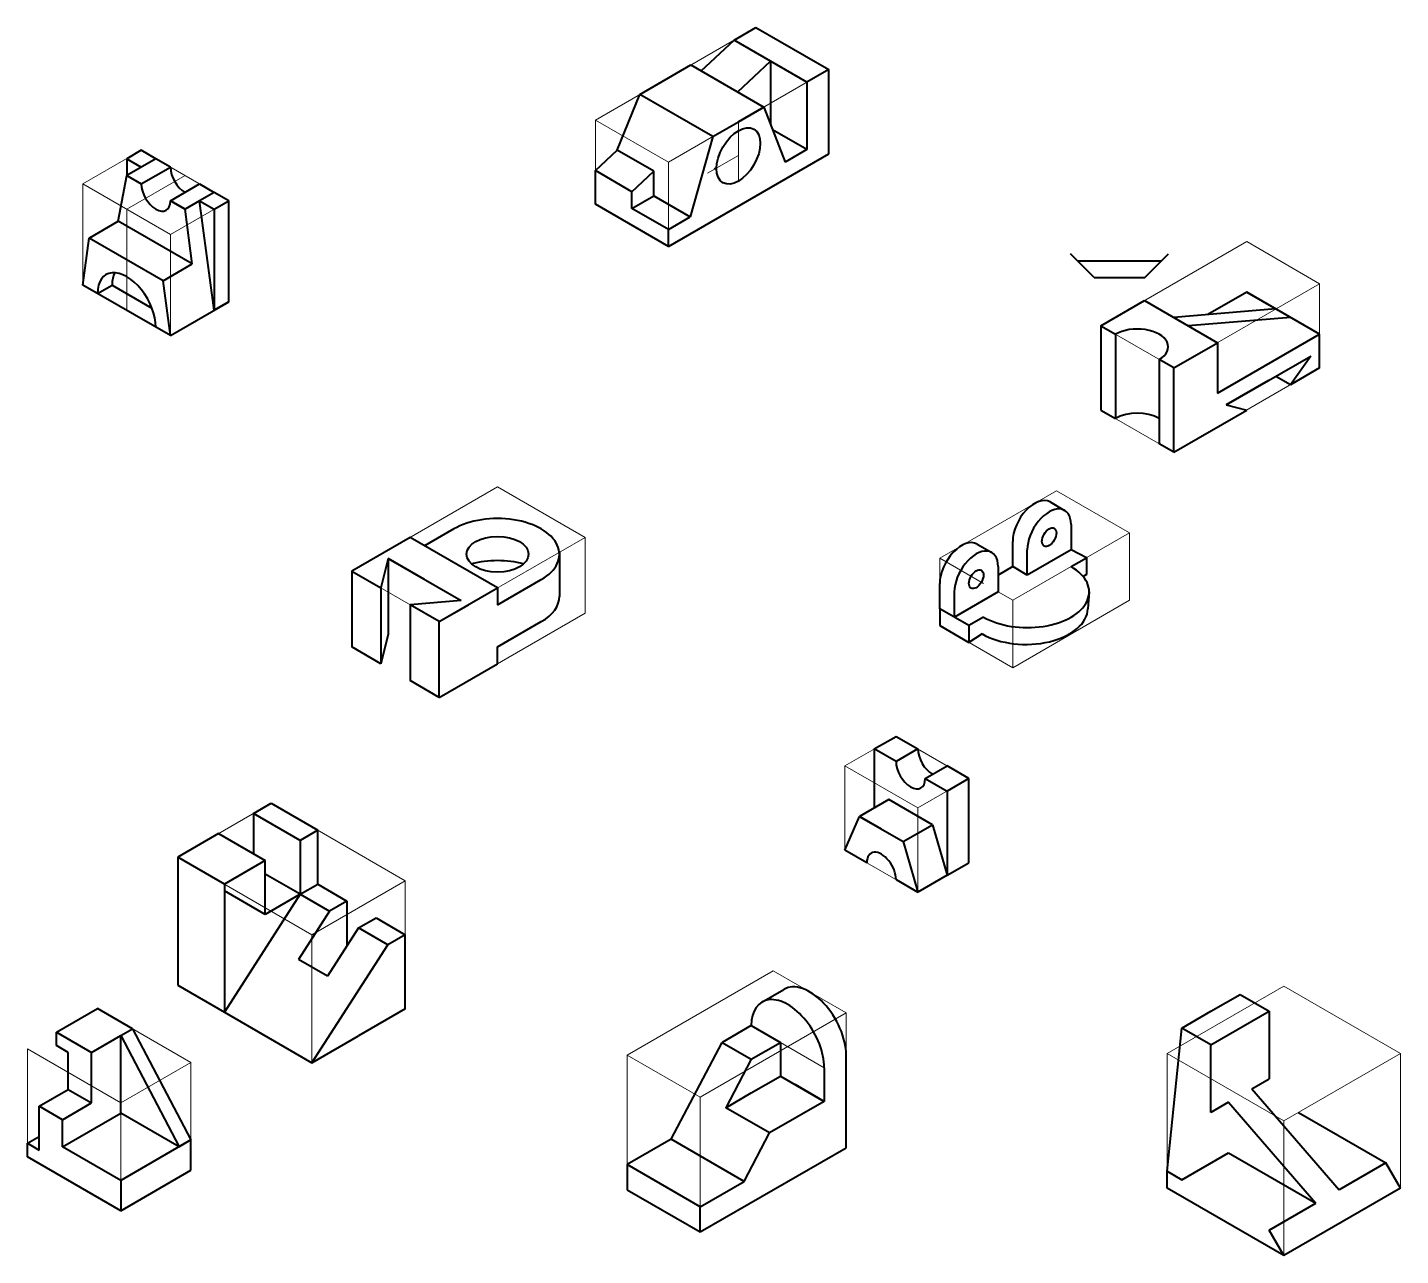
# Model space of a CAD drawing. Header units: millimetres. Extents: x 172 to 6451, y -595 to 608.
# Drawn here: x 1664 to 2479, y -546 to 183 of the extents above; entities that cross this region are included whole.
import ezdxf

# ---------------------------------------------------------------- set-up
doc = ezdxf.new("R2010")
doc.units = ezdxf.units.MM
doc.header["$LTSCALE"] = 10
doc.linetypes.add('CENTER2', pattern=[28.575, 19.05, -3.175, 3.175, -3.175])
for name, color, linetype, lineweight in [('Centre', 1, 'CENTER2', 20), ('Object', 2, 'Continuous', 40), ('Projection', 5, 'Continuous', 5)]:
    doc.layers.add(name, color=color, linetype=linetype, lineweight=lineweight)

msp = doc.modelspace()

# ---------------------------------------------------------------- linework, layer by layer
at = {"layer": 'Centre'}
for p, q in [((2085.76, 126.89), (2085.76, 106.62)), ((2085.76, 106.89), (2067.43, 96.31)), ((2085.76, 91.62), (2085.76, 106.89)), ((2085.76, 106.62), (2085.76, 91.62)), ((1722.55, 74.97), (1757.19, 94.97)), ((1722.55, 74.97), (1722.55, 14.97)), ((2348.6, 8.26), (2344.27, 10.76)), ((2348.6, 8.26), (2352.93, 5.76)), ((2425.68, -12.24), (2375.45, -41.24)), ((2093.43, -409.69), (2136.73, -434.69))]:
    msp.add_line(p, q, dxfattribs=at)
at = {"layer": 'Object'}
for p, q in [((2083.16, 175.39), (2096.15, 182.89)), ((2096.15, 182.89), (2139.45, 157.89)), ((2063.75, 157.1), (2083.16, 175.39)), ((2126.46, 150.39), (2083.16, 175.39)), ((2027.3, 143.14), (2057.61, 160.64)), ((2057.61, 160.64), (2100.92, 135.64)), ((2085.4, 144.6), (2104.81, 162.89)), ((2104.81, 162.89), (2104.81, 125.48)), ((2139.45, 157.89), (2126.46, 150.39)), ((2139.45, 107.89), (2139.45, 157.89)), ((2126.46, 150.39), (2126.46, 110.39)), ((2013.88, 110.13), (2027.3, 143.14)), ((2070.61, 118.14), (2027.3, 143.14)), ((2085.76, 126.89), (2100.92, 135.64)), ((2100.92, 135.64), (2085.76, 126.89)), ((2100.92, 135.64), (2113.47, 102.89)), ((2070.61, 118.14), (2085.76, 126.89)), ((2070.61, 118.14), (2057.18, 70.39)), ((2126.46, 110.39), (2106.09, 122.16)), ((1731.21, 109.97), (1722.55, 104.97)), ((1739.87, 104.97), (1731.21, 109.97)), ((2000.89, 97.89), (2013.88, 110.13)), ((2035.53, 97.63), (2013.88, 110.13)), ((2044.19, 52.89), (2139.45, 107.89)), ((2126.46, 110.39), (2113.47, 102.89)), ((1739.87, 104.97), (1722.55, 94.97)), ((1722.55, 104.97), (1731.21, 99.97)), ((1722.55, 104.97), (1722.55, 94.97)), ((1731.21, 89.97), (1748.53, 99.97)), ((1748.53, 99.97), (1739.87, 104.97)), ((2000.89, 87.89), (2000.89, 97.89)), ((2022.54, 85.39), (2000.89, 97.89)), ((2071.62, 98.73), (2072.78, 99.83)), ((1717.6, 67.83), (1722.55, 94.97)), ((1722.55, 94.97), (1731.21, 89.97)), ((1748.53, 79.97), (1765.85, 89.97)), ((1765.85, 89.97), (1774.51, 84.97)), ((2022.54, 85.39), (2035.53, 97.63)), ((2035.53, 82.89), (2035.53, 97.63)), ((1774.51, 84.97), (1765.85, 79.97)), ((1774.51, 84.97), (1765.85, 79.97)), ((1774.51, 84.97), (1765.85, 79.97)), ((1783.17, 79.97), (1774.51, 84.97)), ((2000.89, 77.89), (2000.89, 87.89)), ((2022.54, 75.39), (2022.54, 85.39)), ((2022.54, 75.39), (2035.53, 82.89)), ((2035.53, 82.89), (2057.18, 70.39)), ((1748.53, 79.97), (1757.19, 74.97)), ((1757.19, 74.97), (1748.53, 79.97)), ((1765.85, 79.97), (1757.19, 74.97)), ((1761.52, 42.47), (1757.19, 74.97)), ((1774.51, 14.97), (1765.85, 79.97)), ((1765.85, 79.97), (1774.51, 74.97)), ((1774.51, 74.97), (1783.17, 79.97)), ((1774.51, 74.97), (1774.51, 14.97)), ((1783.17, 19.97), (1783.17, 79.97)), ((2044.19, 52.89), (2000.89, 77.89)), ((2044.19, 62.89), (2022.54, 75.39)), ((1700.28, 57.83), (1717.6, 67.83)), ((1761.52, 42.47), (1717.6, 67.83)), ((2044.19, 62.89), (2057.18, 70.39)), ((1696.57, 29.97), (1700.28, 57.83)), ((1744.2, 32.47), (1700.28, 57.83)), ((2044.19, 52.89), (2044.19, 62.89)), ((1744.2, 32.47), (1761.52, 42.47)), ((2297.04, 34.42), (2282.9, 48.56)), ((2287.04, 44.42), (2337.04, 44.42)), ((2327.04, 34.42), (2341.18, 48.56)), ((2297.04, 34.42), (2327.04, 34.42)), ((1748.53, -0.03), (1696.57, 29.97)), ((1705.23, 24.97), (1713.89, 29.97)), ((1713.89, 29.97), (1737.55, 16.31)), ((1748.53, -0.03), (1744.2, 32.47)), ((2387.57, 25.76), (2364.48, 12.43)), ((2430.87, 0.76), (2387.57, 25.76)), ((2387.57, 25.76), (2404.89, 15.76)), ((1748.53, -0.03), (1783.17, 19.97)), ((1783.17, 19.97), (1774.51, 14.97)), ((2300.97, 5.76), (2326.95, 20.76)), ((2326.95, 20.76), (2370.25, -4.24)), ((2404.89, 15.76), (2344.27, 10.76)), ((2413.55, 10.76), (2352.93, 5.76)), ((2300.97, 5.76), (2309.63, 0.76)), ((2300.97, 5.76), (2300.97, -44.24)), ((2309.63, 0.76), (2309.63, -49.24)), ((2370.25, -34.24), (2430.87, 0.76)), ((2430.87, -19.24), (2430.87, 0.76)), ((2344.27, -19.24), (2370.25, -4.24)), ((2370.25, -4.24), (2370.25, -34.24)), ((2344.27, -19.24), (2335.61, -14.24)), ((2335.61, -14.24), (2335.61, -64.24)), ((2375.45, -41.24), (2425.68, -12.24)), ((2425.68, -12.24), (2413.55, -29.24)), ((2344.27, -69.24), (2344.27, -19.24)), ((2413.55, -29.24), (2404.89, -24.24)), ((2430.87, -19.24), (2413.55, -29.24)), ((2400.56, -26.74), (2375.45, -41.24)), ((2300.97, -44.24), (2309.63, -49.24)), ((2344.27, -69.24), (2387.57, -44.24)), ((2375.45, -41.24), (2387.57, -44.24)), ((2344.27, -69.24), (2335.61, -64.24)), ((2270.8, -98.79), (2279.46, -103.79)), ((2283.27, -112.2), (2283.27, -127.2)), ((1890.8, -119.86), (1856.16, -139.86)), ((1942.76, -149.86), (1890.8, -119.86)), ((1916.78, -114.86), (1899.46, -124.86)), ((2248.63, -137.2), (2248.63, -122.2)), ((1979.45, -128.68), (1979.51, -154.86)), ((2227.5, -123.79), (2236.16, -128.79)), ((2257.29, -142.2), (2257.29, -127.2)), ((2283.27, -127.2), (2257.29, -142.2)), ((2292.43, -131.91), (2283.27, -127.2)), ((1877.81, -132.36), (1873.48, -149.86)), ((1899.46, -144.86), (1877.81, -132.36)), ((1877.81, -132.36), (1921.11, -157.36)), ((1877.81, -132.36), (1877.81, -177.36)), ((2239.96, -137.2), (2239.96, -152.2)), ((2248.63, -137.2), (2239.96, -142.2)), ((2257.29, -142.2), (2248.63, -137.2)), ((2283.27, -137.2), (2292.43, -131.91)), ((2292.43, -131.91), (2292.43, -141.91)), ((1856.16, -139.86), (1873.48, -149.86)), ((1856.16, -139.86), (1856.16, -184.86)), ((1942.76, -159.86), (1968.74, -144.86)), ((2292.43, -141.91), (2290.44, -143.06)), ((1873.48, -149.86), (1873.48, -194.86)), ((1908.12, -169.86), (1942.76, -149.86)), ((1942.76, -149.86), (1942.76, -159.86)), ((2205.32, -162.2), (2205.32, -147.2)), ((2213.98, -167.2), (2213.98, -152.2)), ((2239.96, -152.2), (2213.98, -167.2)), ((2294.03, -152.2), (2293.17, -162.16)), ((1921.11, -157.36), (1890.8, -159.86)), ((1908.12, -169.86), (1890.8, -159.86)), ((1890.8, -159.86), (1890.8, -204.86)), ((1908.12, -169.86), (1925.44, -159.86)), ((2222.64, -172.2), (2205.32, -162.2)), ((2205.32, -162.2), (2205.32, -172.2)), ((1908.12, -214.86), (1908.12, -169.86)), ((1942.76, -184.86), (1968.74, -169.86)), ((2231.3, -167.2), (2222.64, -172.2)), ((1877.81, -177.36), (1873.48, -194.86)), ((2205.32, -172.2), (2222.64, -182.2)), ((2222.64, -172.2), (2222.64, -182.2)), ((2230.44, -177.16), (2222.64, -182.2)), ((1873.48, -194.86), (1856.16, -184.86)), ((1942.76, -194.86), (1942.76, -184.86)), ((1908.12, -214.86), (1942.76, -194.86)), ((1908.12, -214.86), (1890.8, -204.86)), ((2166.36, -245.47), (2179.35, -237.97)), ((2179.35, -237.97), (2192.34, -245.47)), ((2179.35, -252.97), (2166.36, -245.47)), ((2166.36, -245.47), (2166.36, -280.47)), ((2192.34, -245.47), (2179.35, -252.97)), ((2196.67, -262.97), (2209.66, -255.47)), ((2222.65, -262.97), (2209.66, -255.47)), ((2196.67, -262.97), (2209.66, -270.47)), ((2222.65, -262.97), (2209.66, -270.47)), ((2222.65, -312.97), (2222.65, -262.97)), ((2175.02, -275.47), (2157.7, -285.47)), ((2201, -290.47), (2175.02, -275.47)), ((2209.66, -270.47), (2209.66, -320.47)), ((1797.94, -283.73), (1808.33, -277.73)), ((1825.65, -299.73), (1797.94, -283.73)), ((1797.94, -283.73), (1797.94, -307.73)), ((1808.33, -277.73), (1836.04, -293.73)), ((2149.04, -305.47), (2157.7, -285.47)), ((2170.69, -292.97), (2157.7, -285.47)), ((2157.7, -285.47), (2183.68, -300.47)), ((2183.68, -300.47), (2201, -290.47)), ((2201, -290.47), (2209.66, -320.47)), ((1777.15, -295.73), (1752.9, -309.73)), ((1777.15, -295.73), (1804.87, -311.73)), ((1836.04, -293.73), (1825.65, -299.73)), ((1825.65, -299.73), (1825.65, -331.73)), ((1836.04, -325.73), (1836.04, -293.73)), ((2183.68, -300.47), (2192.34, -330.47)), ((1780.62, -325.73), (1752.9, -309.73)), ((1752.9, -309.73), (1752.9, -385.73)), ((2162.03, -312.97), (2149.04, -305.47)), ((1804.87, -311.73), (1780.62, -325.73)), ((1797.94, -315.73), (1780.62, -325.73)), ((1804.87, -343.73), (1804.87, -311.73)), ((2209.66, -320.47), (2222.65, -312.97)), ((1780.62, -325.73), (1780.62, -401.73)), ((1825.65, -331.73), (1804.87, -319.73)), ((1825.65, -331.73), (1836.04, -325.73)), ((1836.04, -325.73), (1853.36, -335.73)), ((2179.35, -322.97), (2192.34, -330.47)), ((2209.66, -320.47), (2192.34, -330.47)), ((1804.87, -343.73), (1780.62, -329.73)), ((1825.65, -331.73), (1780.62, -401.73)), ((1825.65, -331.73), (1804.87, -343.73)), ((1825.65, -331.73), (1842.97, -341.73)), ((1842.97, -341.73), (1824.55, -370.37)), ((1853.36, -335.73), (1842.97, -341.73)), ((1853.36, -335.73), (1853.36, -362.5)), ((1860.29, -351.73), (1870.68, -345.73)), ((1870.68, -345.73), (1888, -355.73)), ((1860.29, -351.73), (1841.87, -380.37)), ((1877.61, -361.73), (1860.29, -351.73)), ((1888, -355.73), (1877.61, -361.73)), ((1888, -399.73), (1888, -355.73)), ((1888, -399.73), (1888, -355.73)), ((1832.58, -431.73), (1877.61, -361.73)), ((1841.87, -380.37), (1824.55, -370.37)), ((1752.9, -385.73), (1780.62, -401.73)), ((2099.77, -395.68), (2112.76, -388.18)), ((2366.33, -401.2), (2383.65, -391.2)), ((2383.65, -391.2), (2400.97, -401.2)), ((1680.97, -413.58), (1705.22, -399.58)), ((1726, -411.58), (1705.22, -399.58)), ((1780.62, -401.73), (1832.58, -431.73)), ((1888, -399.73), (1860.29, -415.73)), ((2349.01, -411.2), (2366.33, -401.2)), ((2366.33, -421.2), (2400.97, -401.2)), ((2400.97, -401.2), (2400.97, -441.2)), ((1680.97, -421.58), (1680.97, -413.58)), ((1680.97, -413.58), (1701.75, -425.58)), ((1701.75, -425.58), (1719.07, -415.58)), ((1719.07, -415.58), (1726, -411.58)), ((1719.07, -461.58), (1719.07, -415.58)), ((1719.07, -415.58), (1753.71, -481.58)), ((1726, -411.58), (1760.64, -477.58)), ((1832.58, -431.73), (1860.29, -415.73)), ((2093.43, -409.69), (2076.11, -419.69)), ((2093.43, -409.69), (2110.75, -419.69)), ((2340.35, -496.2), (2349.01, -411.2)), ((2366.33, -421.2), (2349.01, -411.2)), ((1687.9, -425.58), (1680.97, -421.58)), ((2045.8, -477.19), (2076.11, -419.69)), ((2076.11, -419.69), (2093.43, -429.69)), ((2093.43, -429.69), (2110.75, -419.69)), ((2110.75, -419.69), (2110.75, -439.69)), ((2366.33, -461.2), (2366.33, -421.2)), ((1687.9, -447.58), (1687.9, -425.58)), ((1701.75, -455.58), (1701.75, -425.58)), ((2093.43, -429.69), (2078.27, -458.44)), ((2149.72, -482.19), (2149.72, -427.19)), ((2093.43, -449.69), (2110.75, -439.69)), ((2110.75, -439.69), (2136.73, -454.69)), ((2136.73, -434.69), (2136.73, -454.69)), ((2136.73, -434.69), (2136.73, -454.69)), ((1670.57, -457.58), (1687.9, -447.58)), ((1687.9, -447.58), (1701.75, -455.58)), ((2136.73, -454.69), (2119.41, -444.69)), ((2390.58, -447.2), (2400.97, -441.2)), ((2390.58, -447.2), (2442.54, -507.2)), ((1684.43, -465.58), (1701.75, -455.58)), ((2078.27, -458.44), (2093.43, -449.69)), ((2136.73, -454.69), (2104.25, -473.44)), ((2376.72, -455.2), (2366.33, -461.2)), ((2376.72, -455.2), (2428.68, -515.2)), ((1684.43, -465.58), (1670.57, -457.58)), ((1670.57, -483.58), (1670.57, -457.58)), ((1684.43, -481.58), (1719.07, -461.58)), ((1753.71, -481.58), (1719.07, -461.58)), ((2104.25, -473.44), (2078.27, -458.44)), ((2418.29, -461.2), (2470.25, -491.2)), ((1684.43, -481.58), (1684.43, -465.58)), ((1663.65, -479.58), (1670.57, -475.58)), ((1663.65, -487.58), (1663.65, -479.58)), ((1663.65, -479.58), (1670.57, -483.58)), ((1760.64, -477.58), (1719.07, -501.58)), ((1760.64, -477.58), (1753.71, -481.58)), ((1760.64, -495.58), (1760.64, -477.58)), ((2045.8, -477.19), (2019.82, -492.19)), ((2089.1, -502.19), (2045.8, -477.19)), ((2089.1, -502.19), (2104.25, -473.44)), ((1719.07, -519.58), (1663.65, -487.58)), ((1719.07, -501.58), (1684.43, -481.58)), ((2063.12, -532.19), (2149.72, -482.19)), ((2349.01, -501.2), (2376.72, -485.2)), ((2376.72, -485.2), (2428.68, -515.2)), ((1719.07, -519.58), (1760.64, -495.58)), ((2063.12, -517.19), (2019.82, -492.19)), ((2019.82, -492.19), (2019.82, -507.19)), ((2089.1, -502.19), (2071.78, -492.19)), ((2340.35, -506.2), (2340.35, -496.2)), ((2340.35, -496.2), (2349.01, -501.2)), ((2470.25, -491.2), (2442.54, -507.2)), ((2478.91, -506.2), (2470.25, -491.2)), ((1719.07, -501.58), (1719.07, -519.58)), ((2063.12, -517.19), (2089.1, -502.19)), ((2019.82, -507.19), (2063.12, -532.19)), ((2409.63, -546.2), (2340.35, -506.2)), ((2478.91, -506.2), (2409.63, -546.2)), ((2063.12, -532.19), (2063.12, -517.19)), ((2400.97, -531.2), (2428.68, -515.2)), ((2409.63, -546.2), (2400.97, -531.2))]:
    msp.add_line(p, q, dxfattribs=at)
for centre, major_axis in [((2085.76, 106.62), (-9.19, -15.91)), ((2270.28, -119.7), (-3.06, -5.3)), ((1942.76, -129.86), (-18.37, 0)), ((2226.97, -144.7), (-3.06, -5.3))]:
    msp.add_ellipse(centre, major_axis=major_axis, ratio=0.57735, dxfattribs=at)
for centre, major_axis, start_param, end_param in [((1757.19, 94.97), (6.12, -10.61), 3.926991, 5.497787), ((1739.87, 84.97), (6.12, -10.61), 3.926991, 7.068583), ((1722.55, 14.97), (12.25, -21.21), 0.785398, 3.926991), ((1731.21, 19.97), (12.25, -21.21), 3.50296, 3.926991), ((2322.62, -6.74), (-18.37, 0), 2.356194, 5.497787), ((2322.62, -56.74), (-18.37, 0), 3.926991, 5.497787), ((2261.62, -114.7), (-9.19, -15.91), 3.141593, 5.497787), ((2270.28, -119.7), (-9.19, -15.91), 2.356194, 5.497787), ((1942.76, -129.86), (-36.74, 0), 2.356194, 5.497787), ((2218.31, -139.7), (-9.19, -15.91), 3.141593, 5.497787), ((2226.97, -144.7), (-9.19, -15.91), 2.356194, 5.497787), ((1942.76, -154.86), (-36.74, 0), 4.278776, 5.146002), ((2257.29, -152.2), (-36.74, 0), 7.068583, 10.210176), ((1942.76, -154.86), (-36.74, 0), 2.356194, 3.144103), ((2256.42, -162.16), (-36.74, 0), 7.068583, 9.424778), ((2201, -250.47), (6.12, -10.61), 3.926991, 5.497787), ((2188.01, -257.97), (6.12, -10.61), 3.926991, 7.068583), ((2170.69, -317.97), (6.12, -10.61), 0.785398, 3.926991), ((2128.07, -414.69), (15.31, -26.52), 7.068583, 9.424778), ((2115.08, -422.19), (15.31, -26.52), 7.068583, 10.210176)]:
    msp.add_ellipse(centre, major_axis=major_axis, ratio=0.57735, start_param=start_param, end_param=end_param, dxfattribs=at)
at = {"layer": 'Projection'}
for p, q in [((2000.89, 127.89), (2096.15, 182.89)), ((2096.15, 182.89), (2139.45, 157.89)), ((2139.45, 157.89), (2044.19, 102.89)), ((2139.45, 107.89), (2139.45, 157.89)), ((2000.89, 77.89), (2000.89, 127.89)), ((2000.89, 127.89), (2044.19, 102.89)), ((1731.21, 109.97), (1696.57, 89.97)), ((1783.17, 79.97), (1731.21, 109.97)), ((2044.19, 52.89), (2139.45, 107.89)), ((2044.19, 102.89), (2044.19, 52.89)), ((1696.57, 29.97), (1696.57, 89.97)), ((1696.57, 89.97), (1748.53, 59.97)), ((1783.17, 79.97), (1748.53, 59.97)), ((1783.17, 19.97), (1783.17, 79.97)), ((2044.19, 52.89), (2000.89, 77.89)), ((1748.53, 59.97), (1748.53, -0.03)), ((2387.57, 55.76), (2300.97, 5.76)), ((2387.57, 55.76), (2430.87, 30.76)), ((1748.53, -0.03), (1696.57, 29.97)), ((2430.87, 30.76), (2344.27, -19.24)), ((2430.87, -19.24), (2430.87, 30.76)), ((1748.53, -0.03), (1783.17, 19.97)), ((2300.97, -44.24), (2300.97, 5.76)), ((2300.97, 5.76), (2344.27, -19.24)), ((2344.27, -69.24), (2430.87, -19.24)), ((2344.27, -19.24), (2344.27, -69.24)), ((2344.27, -69.24), (2300.97, -44.24)), ((1856.16, -139.86), (1942.76, -89.86)), ((1942.76, -89.86), (1994.72, -119.86)), ((2274.61, -92.2), (2205.32, -132.2)), ((2274.61, -92.2), (2317.91, -117.2)), ((1994.72, -119.86), (1908.12, -169.86)), ((1994.72, -164.86), (1994.72, -119.86)), ((2317.91, -117.2), (2248.63, -157.2)), ((2317.91, -157.2), (2317.91, -117.2)), ((2205.32, -172.2), (2205.32, -132.2)), ((2205.32, -132.2), (2231.3, -147.2)), ((1856.16, -184.86), (1856.16, -139.86)), ((1856.16, -139.86), (1908.12, -169.86)), ((2239.96, -152.2), (2248.63, -157.2)), ((2248.63, -197.2), (2317.91, -157.2)), ((2248.63, -157.2), (2248.63, -197.2)), ((1908.12, -214.86), (1994.72, -164.86)), ((1908.12, -169.86), (1908.12, -214.86)), ((2248.63, -197.2), (2205.32, -172.2)), ((2179.35, -237.97), (2149.04, -255.47)), ((2179.35, -237.97), (2222.65, -262.97)), ((2149.04, -305.47), (2149.04, -255.47)), ((2149.04, -255.47), (2192.34, -280.47)), ((2222.65, -262.97), (2192.34, -280.47)), ((2222.65, -312.97), (2222.65, -262.97)), ((1752.9, -309.73), (1808.33, -277.73)), ((1808.33, -277.73), (1888, -323.73)), ((2192.34, -280.47), (2192.34, -330.47)), ((1752.9, -309.73), (1832.58, -355.73)), ((1752.9, -385.73), (1752.9, -309.73)), ((2192.34, -330.47), (2149.04, -305.47)), ((2192.34, -330.47), (2222.65, -312.97)), ((1888, -323.73), (1832.58, -355.73)), ((1888, -399.73), (1888, -323.73)), ((1832.58, -355.73), (1832.58, -431.73)), ((2106.42, -377.19), (2019.82, -427.19)), ((2149.72, -402.19), (2106.42, -377.19)), ((1780.62, -401.73), (1752.9, -385.73)), ((2409.63, -386.2), (2340.35, -426.2)), ((2409.63, -386.2), (2478.91, -426.2)), ((1705.22, -399.58), (1760.64, -431.58)), ((1832.58, -431.73), (1888, -399.73)), ((2149.72, -402.19), (2063.12, -452.19)), ((2149.72, -482.19), (2149.72, -402.19)), ((1663.65, -487.58), (1663.65, -423.58)), ((1663.65, -423.58), (1719.07, -455.58)), ((1760.64, -431.58), (1719.07, -455.58)), ((1760.64, -495.58), (1760.64, -431.58)), ((2019.82, -507.19), (2019.82, -427.19)), ((2019.82, -427.19), (2063.12, -452.19)), ((2340.35, -506.2), (2340.35, -426.2)), ((2340.35, -426.2), (2409.63, -466.2)), ((2478.91, -426.2), (2409.63, -466.2)), ((2478.91, -506.2), (2478.91, -426.2)), ((1719.07, -455.58), (1719.07, -519.58)), ((2063.12, -452.19), (2063.12, -532.19)), ((2409.63, -466.2), (2409.63, -546.2)), ((1719.07, -519.58), (1663.65, -487.58)), ((2063.12, -532.19), (2149.72, -482.19)), ((1719.07, -519.58), (1760.64, -495.58)), ((2063.12, -532.19), (2019.82, -507.19)), ((2409.63, -546.2), (2340.35, -506.2)), ((2409.63, -546.2), (2478.91, -506.2)), ((2409.63, -546.2), (2478.91, -506.2))]:
    msp.add_line(p, q, dxfattribs=at)

doc.saveas('drawing.dxf')
